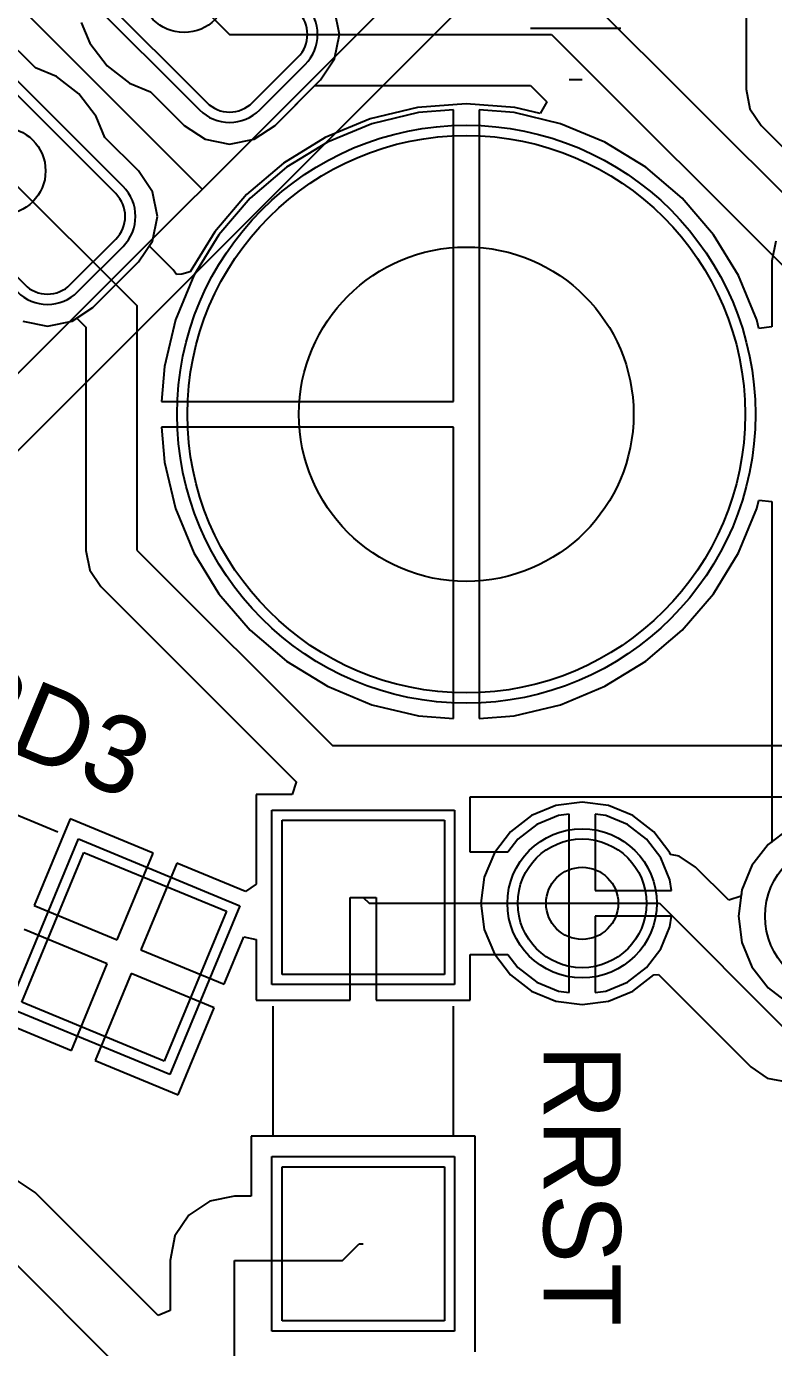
# Model space of a CAD drawing. Header units: millimetres. Extents: x 0 to 2.36, y 0 to 2.36.
# Drawn here: x 0.369 to 0.659, y 1.472 to 1.986 of the extents above; entities that cross this region are included whole.
import ezdxf

# ---------------------------------------------------------------- set-up
doc = ezdxf.new("R2010")
doc.units = ezdxf.units.MM
doc.header["$MEASUREMENT"] = 0
for name, color, linetype in [('BottomLayer', 5, 'Continuous'), ('BottomOverlay', 54, 'Continuous'), ('BottomSolder', 6, 'Continuous'), ('MultiLayer', 9, 'Continuous'), ('PadHoleLayer', 156, 'Continuous'), ('TopLayer', 1, 'Continuous'), ('TopOverlay', 2, 'Continuous'), ('TopPaste', 8, 'Continuous'), ('TopSolder', 216, 'Continuous'), ('ViaHoleLayer', 16, 'Continuous')]:
    doc.layers.add(name, color=color, linetype=linetype)

# ---------------------------------------------------------------- blocks, each defined once
blk = doc.blocks.new('___6_______B_2')
at = {"layer": 'BottomLayer'}
for p, q in [((0.0375, 0.025), (-0.0375, 0.025)), ((-0.05, 0.0125), (-0.05, -0.0125)), ((0.05, -0.0125), (0.05, 0.0125)), ((-0.0375, -0.025), (0.0375, -0.025)), ((0.0375, -0.075), (-0.0375, -0.075)), ((-0.05, -0.0875), (-0.05, -0.1125)), ((0.05, -0.1125), (0.05, -0.0875)), ((-0.0375, -0.125), (0.0375, -0.125)), ((0.0375, -0.175), (-0.0375, -0.175)), ((-0.05, -0.1875), (-0.05, -0.2125)), ((0.05, -0.2125), (0.05, -0.1875)), ((-0.0375, -0.225), (0.0375, -0.225)), ((0.0375, -0.275), (-0.0375, -0.275)), ((-0.05, -0.2875), (-0.05, -0.3125)), ((0.05, -0.3125), (0.05, -0.2875)), ((-0.0375, -0.325), (0.0375, -0.325)), ((0.0375, -0.375), (-0.0375, -0.375)), ((-0.05, -0.3875), (-0.05, -0.4125)), ((0.05, -0.4125), (0.05, -0.3875)), ((-0.0375, -0.425), (0.0375, -0.425)), ((0.0375, -0.475), (-0.0375, -0.475)), ((-0.05, -0.4875), (-0.05, -0.5125)), ((0.05, -0.5125), (0.05, -0.4875)), ((-0.0375, -0.525), (0.0375, -0.525))]:
    blk.add_line(p, q, dxfattribs=at)
for centre, start, end in [((-0.0375, 0.0125), 90, 180), ((0.0375, 0.0125), 0, 90), ((-0.0375, -0.0125), 180, 270), ((0.0375, -0.0125), 270, 0), ((-0.0375, -0.0875), 90, 180), ((0.0375, -0.0875), 0, 90), ((-0.0375, -0.1125), 180, 270), ((0.0375, -0.1125), 270, 0), ((-0.0375, -0.1875), 90, 180), ((0.0375, -0.1875), 0, 90), ((-0.0375, -0.2125), 180, 270), ((0.0375, -0.2125), 270, 0), ((-0.0375, -0.2875), 90, 180), ((0.0375, -0.2875), 0, 90), ((-0.0375, -0.3125), 180, 270), ((0.0375, -0.3125), 270, 0), ((-0.0375, -0.3875), 90, 180), ((0.0375, -0.3875), 0, 90), ((-0.0375, -0.4125), 180, 270), ((0.0375, -0.4125), 270, 0), ((-0.0375, -0.4875), 90, 180), ((0.0375, -0.4875), 0, 90), ((-0.0375, -0.5125), 180, 270), ((0.0375, -0.5125), 270, 0)]:
    blk.add_arc(centre, 0.0125, start, end, dxfattribs=at)
at = {"layer": 'BottomOverlay'}
for p, q in [((-0.06, 0.045), (0.06, 0.045)), ((-0.06, -0.535), (-0.06, 0.045)), ((0.06, -0.535), (0.06, 0.045)), ((-0.06, -0.05), (0.06, -0.05)), ((-0.06, -0.15), (0.06, -0.15)), ((-0.06, -0.25), (0.06, -0.25)), ((-0.06, -0.355), (0.06, -0.355)), ((-0.06, -0.45), (0.06, -0.45)), ((-0.06, -0.535), (0.06, -0.535))]:
    blk.add_line(p, q, dxfattribs=at)
at = {"layer": 'BottomSolder'}
for p, q in [((0.0375, 0.029), (-0.0375, 0.029)), ((-0.054, 0.0125), (-0.054, -0.0125)), ((0.054, -0.0125), (0.054, 0.0125)), ((-0.0375, -0.029), (0.0375, -0.029)), ((0.0375, -0.071), (-0.0375, -0.071)), ((-0.054, -0.0875), (-0.054, -0.1125)), ((0.054, -0.1125), (0.054, -0.0875)), ((-0.0375, -0.129), (0.0375, -0.129)), ((0.0375, -0.171), (-0.0375, -0.171)), ((-0.054, -0.1875), (-0.054, -0.2125)), ((0.054, -0.2125), (0.054, -0.1875)), ((-0.0375, -0.229), (0.0375, -0.229)), ((0.0375, -0.271), (-0.0375, -0.271)), ((-0.054, -0.2875), (-0.054, -0.3125)), ((0.054, -0.3125), (0.054, -0.2875)), ((-0.0375, -0.329), (0.0375, -0.329)), ((0.0375, -0.371), (-0.0375, -0.371)), ((-0.054, -0.3875), (-0.054, -0.4125)), ((0.054, -0.4125), (0.054, -0.3875)), ((-0.0375, -0.429), (0.0375, -0.429)), ((0.0375, -0.471), (-0.0375, -0.471)), ((-0.054, -0.4875), (-0.054, -0.5125)), ((0.054, -0.5125), (0.054, -0.4875)), ((-0.0375, -0.529), (0.0375, -0.529))]:
    blk.add_line(p, q, dxfattribs=at)
for centre, start, end in [((-0.0375, 0.0125), 90, 180), ((0.0375, 0.0125), 0, 90), ((-0.0375, -0.0125), 180, 270), ((0.0375, -0.0125), 270, 0), ((-0.0375, -0.0875), 90, 180), ((0.0375, -0.0875), 0, 90), ((-0.0375, -0.1125), 180, 270), ((0.0375, -0.1125), 270, 0), ((-0.0375, -0.1875), 90, 180), ((0.0375, -0.1875), 0, 90), ((-0.0375, -0.2125), 180, 270), ((0.0375, -0.2125), 270, 0), ((-0.0375, -0.2875), 90, 180), ((0.0375, -0.2875), 0, 90), ((-0.0375, -0.3125), 180, 270), ((0.0375, -0.3125), 270, 0), ((-0.0375, -0.3875), 90, 180), ((0.0375, -0.3875), 0, 90), ((-0.0375, -0.4125), 180, 270), ((0.0375, -0.4125), 270, 0), ((-0.0375, -0.4875), 90, 180), ((0.0375, -0.4875), 0, 90), ((-0.0375, -0.5125), 180, 270), ((0.0375, -0.5125), 270, 0)]:
    blk.add_arc(centre, 0.0165, start, end, dxfattribs=at)
at = {"layer": 'MultiLayer'}
for p, q in [((0.0375, 0.025), (-0.0375, 0.025)), ((-0.05, 0.0125), (-0.05, -0.0125)), ((0.05, -0.0125), (0.05, 0.0125)), ((-0.0375, -0.025), (0.0375, -0.025)), ((0.0375, -0.075), (-0.0375, -0.075)), ((-0.05, -0.0875), (-0.05, -0.1125)), ((0.05, -0.1125), (0.05, -0.0875)), ((-0.0375, -0.125), (0.0375, -0.125)), ((0.0375, -0.175), (-0.0375, -0.175)), ((-0.05, -0.1875), (-0.05, -0.2125)), ((0.05, -0.2125), (0.05, -0.1875)), ((-0.0375, -0.225), (0.0375, -0.225)), ((0.0375, -0.275), (-0.0375, -0.275)), ((-0.05, -0.2875), (-0.05, -0.3125)), ((0.05, -0.3125), (0.05, -0.2875)), ((-0.0375, -0.325), (0.0375, -0.325)), ((0.0375, -0.375), (-0.0375, -0.375)), ((-0.05, -0.3875), (-0.05, -0.4125)), ((0.05, -0.4125), (0.05, -0.3875)), ((-0.0375, -0.425), (0.0375, -0.425)), ((0.0375, -0.475), (-0.0375, -0.475)), ((-0.05, -0.4875), (-0.05, -0.5125)), ((0.05, -0.5125), (0.05, -0.4875)), ((-0.0375, -0.525), (0.0375, -0.525))]:
    blk.add_line(p, q, dxfattribs=at)
for centre, start, end in [((-0.0375, 0.0125), 90, 180), ((0.0375, 0.0125), 0, 90), ((-0.0375, -0.0125), 180, 270), ((0.0375, -0.0125), 270, 0), ((-0.0375, -0.0875), 90, 180), ((0.0375, -0.0875), 0, 90), ((-0.0375, -0.1125), 180, 270), ((0.0375, -0.1125), 270, 0), ((-0.0375, -0.1875), 90, 180), ((0.0375, -0.1875), 0, 90), ((-0.0375, -0.2125), 180, 270), ((0.0375, -0.2125), 270, 0), ((-0.0375, -0.2875), 90, 180), ((0.0375, -0.2875), 0, 90), ((-0.0375, -0.3125), 180, 270), ((0.0375, -0.3125), 270, 0), ((-0.0375, -0.3875), 90, 180), ((0.0375, -0.3875), 0, 90), ((-0.0375, -0.4125), 180, 270), ((0.0375, -0.4125), 270, 0), ((-0.0375, -0.4875), 90, 180), ((0.0375, -0.4875), 0, 90), ((-0.0375, -0.5125), 180, 270), ((0.0375, -0.5125), 270, 0)]:
    blk.add_arc(centre, 0.0125, start, end, dxfattribs=at)
at = {"layer": 'PadHoleLayer'}
for centre in [(0, 0), (0, -0.1), (0, -0.2), (0, -0.3), (0, -0.4), (0, -0.5)]:
    blk.add_circle(centre, 0.01693, dxfattribs=at)
at = {"layer": 'TopLayer'}
for p, q in [((0.0375, 0.025), (-0.0375, 0.025)), ((-0.05, 0.0125), (-0.05, -0.0125)), ((0.05, -0.0125), (0.05, 0.0125)), ((-0.0375, -0.025), (0.0375, -0.025)), ((0.0375, -0.075), (-0.0375, -0.075)), ((-0.05, -0.0875), (-0.05, -0.1125)), ((0.05, -0.1125), (0.05, -0.0875)), ((-0.0375, -0.125), (0.0375, -0.125)), ((0.0375, -0.175), (-0.0375, -0.175)), ((-0.05, -0.1875), (-0.05, -0.2125)), ((0.05, -0.2125), (0.05, -0.1875)), ((-0.0375, -0.225), (0.0375, -0.225)), ((0.0375, -0.275), (-0.0375, -0.275)), ((-0.05, -0.2875), (-0.05, -0.3125)), ((0.05, -0.3125), (0.05, -0.2875)), ((-0.0375, -0.325), (0.0375, -0.325)), ((0.0375, -0.375), (-0.0375, -0.375)), ((-0.05, -0.3875), (-0.05, -0.4125)), ((0.05, -0.4125), (0.05, -0.3875)), ((-0.0375, -0.425), (0.0375, -0.425)), ((0.0375, -0.475), (-0.0375, -0.475)), ((-0.05, -0.4875), (-0.05, -0.5125)), ((0.05, -0.5125), (0.05, -0.4875)), ((-0.0375, -0.525), (0.0375, -0.525))]:
    blk.add_line(p, q, dxfattribs=at)
for centre, start, end in [((-0.0375, 0.0125), 90, 180), ((0.0375, 0.0125), 0, 90), ((-0.0375, -0.0125), 180, 270), ((0.0375, -0.0125), 270, 0), ((-0.0375, -0.0875), 90, 180), ((0.0375, -0.0875), 0, 90), ((-0.0375, -0.1125), 180, 270), ((0.0375, -0.1125), 270, 0), ((-0.0375, -0.1875), 90, 180), ((0.0375, -0.1875), 0, 90), ((-0.0375, -0.2125), 180, 270), ((0.0375, -0.2125), 270, 0), ((-0.0375, -0.2875), 90, 180), ((0.0375, -0.2875), 0, 90), ((-0.0375, -0.3125), 180, 270), ((0.0375, -0.3125), 270, 0), ((-0.0375, -0.3875), 90, 180), ((0.0375, -0.3875), 0, 90), ((-0.0375, -0.4125), 180, 270), ((0.0375, -0.4125), 270, 0), ((-0.0375, -0.4875), 90, 180), ((0.0375, -0.4875), 0, 90), ((-0.0375, -0.5125), 180, 270), ((0.0375, -0.5125), 270, 0)]:
    blk.add_arc(centre, 0.0125, start, end, dxfattribs=at)
at = {"layer": 'TopSolder'}
for p, q in [((0.0375, 0.029), (-0.0375, 0.029)), ((-0.054, 0.0125), (-0.054, -0.0125)), ((0.054, -0.0125), (0.054, 0.0125)), ((-0.0375, -0.029), (0.0375, -0.029)), ((0.0375, -0.071), (-0.0375, -0.071)), ((-0.054, -0.0875), (-0.054, -0.1125)), ((0.054, -0.1125), (0.054, -0.0875)), ((-0.0375, -0.129), (0.0375, -0.129)), ((0.0375, -0.171), (-0.0375, -0.171)), ((-0.054, -0.1875), (-0.054, -0.2125)), ((0.054, -0.2125), (0.054, -0.1875)), ((-0.0375, -0.229), (0.0375, -0.229)), ((0.0375, -0.271), (-0.0375, -0.271)), ((-0.054, -0.2875), (-0.054, -0.3125)), ((0.054, -0.3125), (0.054, -0.2875)), ((-0.0375, -0.329), (0.0375, -0.329)), ((0.0375, -0.371), (-0.0375, -0.371)), ((-0.054, -0.3875), (-0.054, -0.4125)), ((0.054, -0.4125), (0.054, -0.3875)), ((-0.0375, -0.429), (0.0375, -0.429)), ((0.0375, -0.471), (-0.0375, -0.471)), ((-0.054, -0.4875), (-0.054, -0.5125)), ((0.054, -0.5125), (0.054, -0.4875)), ((-0.0375, -0.529), (0.0375, -0.529))]:
    blk.add_line(p, q, dxfattribs=at)
for centre, start, end in [((-0.0375, 0.0125), 90, 180), ((0.0375, 0.0125), 0, 90), ((-0.0375, -0.0125), 180, 270), ((0.0375, -0.0125), 270, 0), ((-0.0375, -0.0875), 90, 180), ((0.0375, -0.0875), 0, 90), ((-0.0375, -0.1125), 180, 270), ((0.0375, -0.1125), 270, 0), ((-0.0375, -0.1875), 90, 180), ((0.0375, -0.1875), 0, 90), ((-0.0375, -0.2125), 180, 270), ((0.0375, -0.2125), 270, 0), ((-0.0375, -0.2875), 90, 180), ((0.0375, -0.2875), 0, 90), ((-0.0375, -0.3125), 180, 270), ((0.0375, -0.3125), 270, 0), ((-0.0375, -0.3875), 90, 180), ((0.0375, -0.3875), 0, 90), ((-0.0375, -0.4125), 180, 270), ((0.0375, -0.4125), 270, 0), ((-0.0375, -0.4875), 90, 180), ((0.0375, -0.4875), 0, 90), ((-0.0375, -0.5125), 180, 270), ((0.0375, -0.5125), 270, 0)]:
    blk.add_arc(centre, 0.0165, start, end, dxfattribs=at)
blk = doc.blocks.new('1206_38')
at = {"layer": 'TopLayer'}
for p, q in [((-0.09724, -0.0315), (-0.09724, 0.0315)), ((-0.09724, 0.0315), (-0.0374, 0.0315)), ((-0.0374, 0.0315), (-0.0374, -0.0315)), ((0.0374, -0.0315), (0.0374, 0.0315)), ((0.0374, 0.0315), (0.09724, 0.0315)), ((0.09724, 0.0315), (0.09724, -0.0315)), ((-0.0374, -0.0315), (-0.09724, -0.0315)), ((0.09724, -0.0315), (0.0374, -0.0315))]:
    blk.add_line(p, q, dxfattribs=at)
at = {"layer": 'TopOverlay'}
for p, q in [((-0.025, 0.035), (0.025, 0.035)), ((-0.025, -0.035), (0.025, -0.035))]:
    blk.add_line(p, q, dxfattribs=at)
at = {"layer": 'TopPaste'}
for p, q in [((-0.09724, -0.0315), (-0.09724, 0.0315)), ((-0.09724, 0.0315), (-0.0374, 0.0315)), ((-0.0374, 0.0315), (-0.0374, -0.0315)), ((0.0374, -0.0315), (0.0374, 0.0315)), ((0.0374, 0.0315), (0.09724, 0.0315)), ((0.09724, 0.0315), (0.09724, -0.0315)), ((-0.0374, -0.0315), (-0.09724, -0.0315)), ((0.09724, -0.0315), (0.0374, -0.0315))]:
    blk.add_line(p, q, dxfattribs=at)
at = {"layer": 'TopSolder'}
for p, q in [((-0.10124, -0.0355), (-0.10124, 0.0355)), ((-0.10124, 0.0355), (-0.0334, 0.0355)), ((-0.0334, 0.0355), (-0.0334, -0.0355)), ((0.0334, -0.0355), (0.0334, 0.0355)), ((0.0334, 0.0355), (0.10124, 0.0355)), ((0.10124, 0.0355), (0.10124, -0.0355)), ((-0.0334, -0.0355), (-0.10124, -0.0355)), ((0.10124, -0.0355), (0.0334, -0.0355))]:
    blk.add_line(p, q, dxfattribs=at)
blk = doc.blocks.new('1206_41')
at = {"layer": 'TopLayer'}
for p, q in [((-0.09724, -0.0315), (-0.09724, 0.0315)), ((-0.09724, 0.0315), (-0.0374, 0.0315)), ((-0.0374, 0.0315), (-0.0374, -0.0315)), ((0.0374, -0.0315), (0.0374, 0.0315)), ((0.0374, 0.0315), (0.09724, 0.0315)), ((0.09724, 0.0315), (0.09724, -0.0315)), ((-0.0374, -0.0315), (-0.09724, -0.0315)), ((0.09724, -0.0315), (0.0374, -0.0315))]:
    blk.add_line(p, q, dxfattribs=at)
at = {"layer": 'TopOverlay'}
for p, q in [((-0.025, 0.035), (0.025, 0.035)), ((-0.025, -0.035), (0.025, -0.035))]:
    blk.add_line(p, q, dxfattribs=at)
at = {"layer": 'TopPaste'}
for p, q in [((-0.09724, -0.0315), (-0.09724, 0.0315)), ((-0.09724, 0.0315), (-0.0374, 0.0315)), ((-0.0374, 0.0315), (-0.0374, -0.0315)), ((0.0374, -0.0315), (0.0374, 0.0315)), ((0.0374, 0.0315), (0.09724, 0.0315)), ((0.09724, 0.0315), (0.09724, -0.0315)), ((-0.0374, -0.0315), (-0.09724, -0.0315)), ((0.09724, -0.0315), (0.0374, -0.0315))]:
    blk.add_line(p, q, dxfattribs=at)
at = {"layer": 'TopSolder'}
for p, q in [((-0.10124, -0.0355), (-0.10124, 0.0355)), ((-0.10124, 0.0355), (-0.0334, 0.0355)), ((-0.0334, 0.0355), (-0.0334, -0.0355)), ((0.0334, -0.0355), (0.0334, 0.0355)), ((0.0334, 0.0355), (0.10124, 0.0355)), ((0.10124, 0.0355), (0.10124, -0.0355)), ((-0.0334, -0.0355), (-0.10124, -0.0355)), ((0.10124, -0.0355), (0.0334, -0.0355))]:
    blk.add_line(p, q, dxfattribs=at)

msp = doc.modelspace()

# ---------------------------------------------------------------- linework, layer by layer
at = {"layer": 'BottomLayer'}
for p, q in [((0.4908, 1.98257), (0.4889, 1.99213)), ((0.39047, 1.98724), (0.39384, 1.9791)), ((0.37277, 1.96953), (0.35974, 1.98256)), ((0.4889, 1.97301), (0.4908, 1.98257)), ((0.39384, 1.9791), (0.40057, 1.97034)), ((0.48349, 1.96491), (0.4889, 1.97301)), ((0.3809, 1.96616), (0.37277, 1.96953)), ((0.38966, 1.95944), (0.3809, 1.96616)), ((0.40057, 1.97034), (0.40932, 1.96362)), ((0.40932, 1.96362), (0.41746, 1.96025)), ((0.46581, 1.94723), (0.48349, 1.96491)), ((0.39638, 1.95068), (0.38966, 1.95944)), ((0.41746, 1.96025), (0.43048, 1.94723)), ((0.39975, 1.94255), (0.39638, 1.95068)), ((0.52144, 1.95217), (0.50334, 1.94783)), ((0.535, 1.95324), (0.52144, 1.95217)), ((0.535, 1.84), (0.535, 1.95324)), ((0.55856, 1.95217), (0.545, 1.95324)), ((0.545, 1.95324), (0.545, 1.835)), ((0.57666, 1.94783), (0.55856, 1.95217)), ((0.43048, 1.94723), (0.43859, 1.94181)), ((0.45771, 1.94181), (0.46581, 1.94723)), ((0.50334, 1.94783), (0.48614, 1.9407)), ((0.59386, 1.9407), (0.57666, 1.94783)), ((0.41278, 1.92952), (0.39975, 1.94255)), ((0.43859, 1.94181), (0.44815, 1.93991)), ((0.44815, 1.93991), (0.45771, 1.94181)), ((0.48614, 1.9407), (0.47027, 1.93098)), ((0.60973, 1.93098), (0.59386, 1.9407)), ((0.47027, 1.93098), (0.45611, 1.91889)), ((0.62389, 1.91889), (0.60973, 1.93098)), ((0.41819, 1.92142), (0.41278, 1.92952)), ((0.42009, 1.91186), (0.41819, 1.92142)), ((0.45611, 1.91889), (0.44402, 1.90473)), ((0.63598, 1.90473), (0.62389, 1.91889)), ((0.41819, 1.9023), (0.42009, 1.91186)), ((0.44402, 1.90473), (0.4343, 1.88886)), ((0.6457, 1.88886), (0.63598, 1.90473)), ((0.41278, 1.8942), (0.41819, 1.9023)), ((0.66013, 1.90222), (0.65862, 1.89462)), ((0.3951, 1.87652), (0.41278, 1.8942)), ((0.65862, 1.89462), (0.65862, 1.86896)), ((0.4343, 1.88886), (0.42717, 1.87166)), ((0.65283, 1.87166), (0.6457, 1.88886)), ((0.387, 1.8711), (0.3951, 1.87652)), ((0.36788, 1.8711), (0.37744, 1.8692)), ((0.37744, 1.8692), (0.387, 1.8711)), ((0.42717, 1.87166), (0.42283, 1.85356)), ((0.65362, 1.86837), (0.65283, 1.87166)), ((0.65862, 1.86896), (0.65362, 1.86837)), ((0.42283, 1.85356), (0.42176, 1.84)), ((0.42176, 1.84), (0.535, 1.84)), ((0.545, 1.835), (0.545, 1.71676)), ((0.535, 1.83), (0.42176, 1.83)), ((0.42176, 1.83), (0.42283, 1.81644)), ((0.535, 1.71676), (0.535, 1.83)), ((0.42283, 1.81644), (0.42717, 1.79834)), ((0.65283, 1.79834), (0.65362, 1.80163)), ((0.65362, 1.80163), (0.65862, 1.80104)), ((0.42717, 1.79834), (0.4343, 1.78114)), ((0.6457, 1.78114), (0.65283, 1.79834)), ((0.65862, 1.80104), (0.65862, 1.66891)), ((0.4343, 1.78114), (0.44402, 1.76527)), ((0.63598, 1.76527), (0.6457, 1.78114)), ((0.44402, 1.76527), (0.45611, 1.75111)), ((0.62389, 1.75111), (0.63598, 1.76527)), ((0.45611, 1.75111), (0.47027, 1.73902)), ((0.60973, 1.73902), (0.62389, 1.75111)), ((0.47027, 1.73902), (0.48614, 1.7293)), ((0.59386, 1.7293), (0.60973, 1.73902)), ((0.48614, 1.7293), (0.50334, 1.72217)), ((0.57666, 1.72217), (0.59386, 1.7293)), ((0.50334, 1.72217), (0.52144, 1.71783)), ((0.55856, 1.71783), (0.57666, 1.72217)), ((0.52144, 1.71783), (0.535, 1.71676)), ((0.545, 1.71676), (0.55856, 1.71783)), ((0.585, 1.68434), (0.57482, 1.683)), ((0.59518, 1.683), (0.585, 1.68434)), ((0.56533, 1.67907), (0.55718, 1.67282)), ((0.57482, 1.683), (0.56533, 1.67907)), ((0.60467, 1.67907), (0.59518, 1.683)), ((0.61281, 1.67282), (0.60467, 1.67907)), ((0.55718, 1.67282), (0.55093, 1.66467)), ((0.61907, 1.66467), (0.61281, 1.67282)), ((0.65862, 1.66891), (0.65718, 1.66782)), ((0.55093, 1.66467), (0.547, 1.65518)), ((0.61933, 1.66402), (0.61907, 1.66467)), ((0.62261, 1.66337), (0.61933, 1.66402)), ((0.62906, 1.65906), (0.62261, 1.66337)), ((0.65718, 1.66782), (0.65093, 1.65967)), ((0.64195, 1.64617), (0.62906, 1.65906)), ((0.65093, 1.65967), (0.647, 1.65018)), ((0.547, 1.65518), (0.54566, 1.645)), ((0.64669, 1.64777), (0.64195, 1.64617)), ((0.647, 1.65018), (0.64669, 1.64777)), ((0.54566, 1.645), (0.547, 1.63482)), ((0.585, 1.645), (0.615, 1.645)), ((0.615, 1.645), (0.6645, 1.5955)), ((0.547, 1.63482), (0.55093, 1.62533)), ((0.55093, 1.62533), (0.55718, 1.61718)), ((0.55718, 1.61718), (0.56533, 1.61093)), ((0.60467, 1.61093), (0.61281, 1.61718)), ((0.61281, 1.61718), (0.61458, 1.6173)), ((0.61458, 1.6173), (0.65044, 1.58144)), ((0.56533, 1.61093), (0.57482, 1.607)), ((0.57482, 1.607), (0.585, 1.60566)), ((0.585, 1.60566), (0.59518, 1.607)), ((0.59518, 1.607), (0.60467, 1.61093)), ((0.65044, 1.58144), (0.65689, 1.57713)), ((0.65689, 1.57713), (0.6645, 1.57562))]:
    msp.add_line(p, q, dxfattribs=at)
for centre, radius in [((0.54, 1.835), 0.10827), ((0.585, 1.645), 0.025)]:
    msp.add_circle(centre, radius, dxfattribs=at)
at = {"layer": 'BottomOverlay'}
for p, q in [((0.565, 1.985), (0.6, 1.985)), ((0.58, 1.965), (0.585, 1.965))]:
    msp.add_line(p, q, dxfattribs=at)
at = {"layer": 'BottomSolder'}
for centre, radius in [((0.54, 1.835), 0.11227), ((0.585, 1.645), 0.029), ((0.685, 1.64), 0.029)]:
    msp.add_circle(centre, radius, dxfattribs=at)
at = {"layer": 'MultiLayer'}
msp.add_circle((0.54, 1.835), 0.10827, dxfattribs=at)
at = {"layer": 'PadHoleLayer'}
msp.add_circle((0.54, 1.835), 0.06496, dxfattribs=at)
at = {"layer": 'TopLayer'}
for p, q in [((0.64862, 2.04962), (0.64862, 1.96126)), ((0.43047, 2.00025), (0.44815, 1.98257)), ((0.7181, 1.86571), (0.58718, 1.99663)), ((0.39047, 1.98724), (0.39384, 1.9791)), ((0.37277, 1.96953), (0.35974, 1.98256)), ((0.44815, 1.98257), (0.57312, 1.98257)), ((0.57312, 1.98257), (0.7055, 1.85019)), ((0.39384, 1.9791), (0.40057, 1.97034)), ((0.3809, 1.96616), (0.37277, 1.96953)), ((0.38966, 1.95944), (0.3809, 1.96616)), ((0.40057, 1.97034), (0.40932, 1.96362)), ((0.40932, 1.96362), (0.41746, 1.96025)), ((0.46581, 1.94723), (0.48127, 1.96269)), ((0.48127, 1.96269), (0.56489, 1.96269)), ((0.56489, 1.96269), (0.57125, 1.95633)), ((0.64862, 1.96126), (0.65013, 1.95365)), ((0.39638, 1.95068), (0.38966, 1.95944)), ((0.41746, 1.96025), (0.43048, 1.94723)), ((0.54, 1.95564), (0.52113, 1.95415)), ((0.55887, 1.95415), (0.54, 1.95564)), ((0.57125, 1.95633), (0.56871, 1.95179)), ((0.39975, 1.94255), (0.39638, 1.95068)), ((0.52113, 1.95415), (0.50272, 1.94974)), ((0.56871, 1.95179), (0.55887, 1.95415)), ((0.65013, 1.95365), (0.65444, 1.9472)), ((0.43048, 1.94723), (0.43859, 1.94181)), ((0.45771, 1.94181), (0.46581, 1.94723)), ((0.50272, 1.94974), (0.48523, 1.94249)), ((0.65444, 1.9472), (0.72738, 1.87426)), ((0.41278, 1.92952), (0.39975, 1.94255)), ((0.43859, 1.94181), (0.44815, 1.93991)), ((0.44815, 1.93991), (0.45771, 1.94181)), ((0.48523, 1.94249), (0.46909, 1.9326)), ((0.46909, 1.9326), (0.45469, 1.92031)), ((0.35976, 1.92954), (0.41223, 1.87706)), ((0.41819, 1.92142), (0.41278, 1.92952)), ((0.42009, 1.91186), (0.41819, 1.92142)), ((0.45469, 1.92031), (0.4424, 1.90591)), ((0.41819, 1.9023), (0.42009, 1.91186)), ((0.4424, 1.90591), (0.43284, 1.89032)), ((0.41696, 1.90045), (0.41819, 1.9023)), ((0.42629, 1.89112), (0.41696, 1.90045)), ((0.42753, 1.88927), (0.42629, 1.89112)), ((0.42954, 1.88947), (0.42753, 1.88927)), ((0.43284, 1.89032), (0.42954, 1.88947)), ((0.41223, 1.78208), (0.41223, 1.87706)), ((0.36788, 1.8711), (0.37744, 1.8692)), ((0.37744, 1.8692), (0.387, 1.8711)), ((0.387, 1.8711), (0.38884, 1.87234)), ((0.38884, 1.87234), (0.39235, 1.86883)), ((0.39235, 1.86883), (0.39235, 1.78208)), ((0.39235, 1.78208), (0.39386, 1.77447)), ((0.41223, 1.78208), (0.48804, 1.70627)), ((0.39386, 1.77447), (0.39817, 1.76802)), ((0.39817, 1.76802), (0.47395, 1.69224)), ((0.48804, 1.70627), (0.80783, 1.70627)), ((0.47395, 1.69211), (0.47242, 1.68724)), ((0.47395, 1.69224), (0.47395, 1.69211)), ((0.47242, 1.68724), (0.4585, 1.68724)), ((0.4585, 1.68724), (0.4585, 1.6524)), ((0.5415, 1.66488), (0.5415, 1.68639)), ((0.5415, 1.68639), (0.79801, 1.68639)), ((0.57586, 1.6791), (0.56735, 1.67557)), ((0.58, 1.67964), (0.57586, 1.6791)), ((0.58, 1.645), (0.58, 1.67964)), ((0.59414, 1.6791), (0.59, 1.67964)), ((0.59, 1.67964), (0.59, 1.65)), ((0.60265, 1.67557), (0.59414, 1.6791)), ((0.3862, 1.67785), (0.37223, 1.64413)), ((0.41846, 1.66449), (0.3862, 1.67785)), ((0.56735, 1.67557), (0.56004, 1.66996)), ((0.60996, 1.66996), (0.60265, 1.67557)), ((0.66533, 1.67407), (0.65718, 1.66782)), ((0.56004, 1.66996), (0.55614, 1.66488)), ((0.61557, 1.66265), (0.60996, 1.66996)), ((0.40449, 1.63077), (0.41846, 1.66449)), ((0.55614, 1.66488), (0.5415, 1.66488)), ((0.65718, 1.66782), (0.65093, 1.65967)), ((0.4277, 1.66066), (0.41373, 1.62694)), ((0.45435, 1.64962), (0.4277, 1.66066)), ((0.6191, 1.65414), (0.61557, 1.66265)), ((0.65093, 1.65967), (0.647, 1.65018)), ((0.61964, 1.65), (0.6191, 1.65414)), ((0.4585, 1.6524), (0.45435, 1.64962)), ((0.59, 1.65), (0.61964, 1.65)), ((0.647, 1.65018), (0.64566, 1.64)), ((0.37223, 1.64413), (0.40449, 1.63077)), ((0.495, 1.6074), (0.495, 1.64732)), ((0.495, 1.64732), (0.505, 1.64732)), ((0.5, 1.64732), (0.50232, 1.645)), ((0.50232, 1.645), (0.585, 1.645)), ((0.505, 1.64732), (0.505, 1.6074)), ((0.58, 1.61036), (0.58, 1.645)), ((0.61964, 1.64), (0.59, 1.64)), ((0.59, 1.64), (0.59, 1.61036)), ((0.6191, 1.63586), (0.61964, 1.64)), ((0.64566, 1.64), (0.647, 1.62982)), ((0.40067, 1.62153), (0.3684, 1.63489)), ((0.61557, 1.62735), (0.6191, 1.63586)), ((0.44599, 1.61358), (0.4536, 1.63194)), ((0.4536, 1.63194), (0.4585, 1.63097)), ((0.4585, 1.63097), (0.4585, 1.6074)), ((0.60996, 1.62004), (0.61557, 1.62735)), ((0.647, 1.62982), (0.65093, 1.62033)), ((0.41373, 1.62694), (0.44599, 1.61358)), ((0.5415, 1.6074), (0.5415, 1.62512)), ((0.5415, 1.62512), (0.55614, 1.62512)), ((0.55614, 1.62512), (0.56004, 1.62004)), ((0.3867, 1.58781), (0.40067, 1.62153)), ((0.4099, 1.6177), (0.39594, 1.58399)), ((0.44217, 1.60434), (0.4099, 1.6177)), ((0.56004, 1.62004), (0.56735, 1.61443)), ((0.60265, 1.61443), (0.60996, 1.62004)), ((0.65093, 1.62033), (0.65718, 1.61218)), ((0.56735, 1.61443), (0.57586, 1.6109)), ((0.59414, 1.6109), (0.60265, 1.61443)), ((0.65718, 1.61218), (0.66512, 1.6061)), ((0.4585, 1.6074), (0.495, 1.6074)), ((0.505, 1.6074), (0.5415, 1.6074)), ((0.57586, 1.6109), (0.58, 1.61036)), ((0.59, 1.61036), (0.59414, 1.6109)), ((0.4282, 1.57062), (0.44217, 1.60434)), ((0.35444, 1.60118), (0.3867, 1.58781)), ((0.39594, 1.58399), (0.4282, 1.57062)), ((0.5435, 1.5546), (0.4565, 1.5546)), ((0.4565, 1.5546), (0.4565, 1.53119)), ((0.5435, 1.47076), (0.5435, 1.5546)), ((0.37266, 1.53266), (0.36456, 1.53808)), ((0.4204, 1.48493), (0.37266, 1.53266)), ((0.45, 1.53119), (0.44044, 1.52929)), ((0.4565, 1.53119), (0.45, 1.53119)), ((0.44044, 1.52929), (0.43234, 1.52388)), ((0.43234, 1.52388), (0.42692, 1.51577)), ((0.355, 1.515), (0.41, 1.46)), ((0.42692, 1.51577), (0.42502, 1.50621)), ((0.49196, 1.50621), (0.49843, 1.51268)), ((0.49843, 1.51268), (0.5, 1.51268)), ((0.42502, 1.50621), (0.42502, 1.48684)), ((0.45, 1.28622), (0.45, 1.50621)), ((0.45, 1.50621), (0.49196, 1.50621)), ((0.42502, 1.48684), (0.4204, 1.48493))]:
    msp.add_line(p, q, dxfattribs=at)
for centre, radius in [((0.54, 1.835), 0.10827), ((0.585, 1.645), 0.025)]:
    msp.add_circle(centre, radius, dxfattribs=at)
at = {"layer": 'TopOverlay'}
msp.add_line((0.235, 1.69), (0.675, 2.13), dxfattribs=at)
at = {"layer": 'TopSolder'}
for centre, radius in [((0.54, 1.835), 0.11227), ((0.585, 1.645), 0.029), ((0.685, 1.64), 0.029)]:
    msp.add_circle(centre, radius, dxfattribs=at)
at = {"layer": 'ViaHoleLayer'}
msp.add_circle((0.585, 1.645), 0.014, dxfattribs=at)

# ---------------------------------------------------------------- block references
for name, p, rotation in [('___6_______B_2', (0.57189, 2.14167), 315), ('1206_41', (0.345, 1.65), 337.5000000000001), ('1206_38', (0.5, 1.58), 90)]:
    msp.add_blockref(name, p, dxfattribs=dict(rotation=rotation))

# ---------------------------------------------------------------- texts
at = {"layer": 'TopOverlay'}
for s, rotation, p in [('RD3', 337.5, (0.33452, 1.71569)), ('RRST', 270, (0.57, 1.58998))]:
    msp.add_text(s, height=0.03, rotation=rotation, dxfattribs=at).set_placement(p)

doc.saveas('drawing.dxf')
